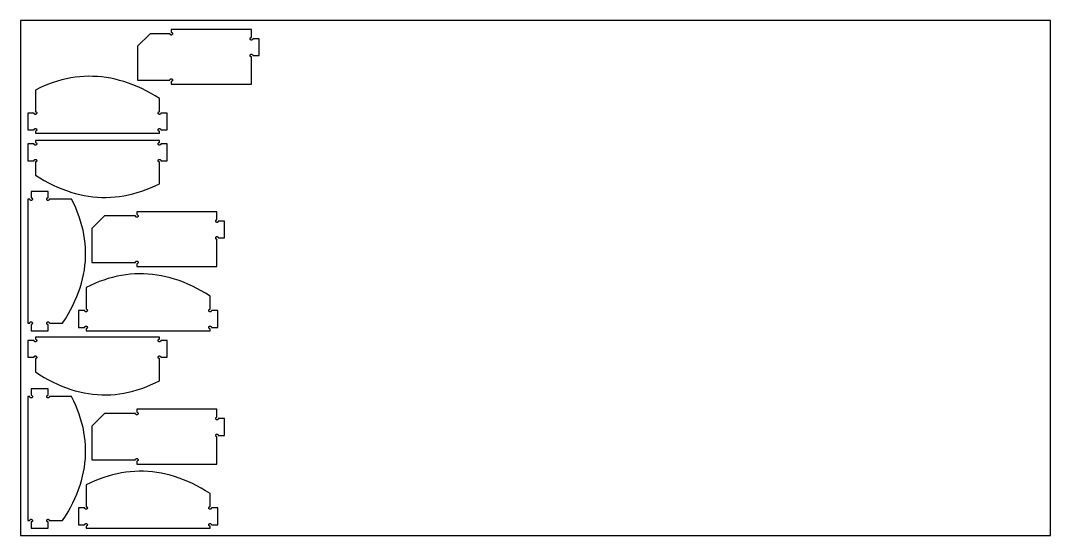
# Model space of a CAD drawing. Extents: x 0 to 2440, y -1470 to 1220.
# Drawn here: x 0 to 2440, y -1470 to -250 of the extents above; entities that cross this region are included whole.
import ezdxf

# ---------------------------------------------------------------- set-up
doc = ezdxf.new("R2010")
doc.units = 0
doc.layers.add('CUT', color=1, linetype='Continuous')
doc.layers.add('REFERENCE-SHEET', color=8, linetype='Continuous')

msp = doc.modelspace()

# ---------------------------------------------------------------- linework, layer by layer
at = {"layer": 'CUT'}
for points in [[(547, -401), (547, -336.2), (546.3, -336.1), (545.7, -335.9), (545.1, -335.6), (544.6, -335.1), (544.2, -334.5), (543.9, -333.9), (543.8, -333.2), (543.8, -332.5), (544, -331.9), (544.3, -331.3), (544.7, -330.7), (545.3, -330.3), (545.9, -330), (546.5, -329.8), (547.2, -329.8), (547.9, -329.9), (548.5, -330.2), (549.1, -330.6), (549.6, -331.1), (549.9, -331.7), (550.1, -332.3), (550.2, -333), (565, -333), (565, -293), (550.2, -293), (550.1, -293.7), (549.9, -294.3), (549.6, -294.9), (549.1, -295.4), (548.5, -295.8), (547.9, -296.1), (547.2, -296.2), (546.5, -296.2), (545.9, -296), (545.3, -295.7), (544.7, -295.3), (544.3, -294.7), (544, -294.1), (543.8, -293.5), (543.8, -292.8), (543.9, -292.1), (544.2, -291.5), (544.6, -290.9), (545.1, -290.4), (545.7, -290.1), (546.3, -289.9), (547, -289.8), (547, -271), (357, -271), (357, -277.8), (357.7, -277.9), (358.3, -278.1), (358.9, -278.4), (359.4, -278.9), (359.8, -279.5), (360.1, -280.1), (360.2, -280.8), (360.2, -281.5), (360, -282.1), (359.7, -282.7), (359.3, -283.3), (358.7, -283.7), (358.1, -284), (357.5, -284.2), (356.8, -284.2), (356.1, -284.1), (355.5, -283.8), (354.9, -283.4), (354.4, -282.9), (354.1, -282.3), (353.9, -281.7), (353.8, -281), (307, -281), (277, -311), (277, -391), (353.8, -391), (353.9, -390.3), (354.1, -389.7), (354.4, -389.1), (354.9, -388.6), (355.5, -388.2), (356.1, -387.9), (356.8, -387.8), (357.5, -387.8), (358.1, -388), (358.7, -388.3), (359.3, -388.7), (359.7, -389.3), (360, -389.9), (360.2, -390.5), (360.2, -391.2), (360.1, -391.9), (359.8, -392.5), (359.4, -393.1), (358.9, -393.6), (358.3, -393.9), (357.7, -394.1), (357, -394.2), (357, -401)], [(329, -517), (329, -512.2), (328.3, -512.1), (327.7, -511.9), (327.1, -511.6), (326.6, -511.1), (326.2, -510.5), (325.9, -509.9), (325.8, -509.2), (325.8, -508.5), (326, -507.9), (326.3, -507.3), (326.7, -506.7), (327.3, -506.3), (327.9, -506), (328.5, -505.8), (329.2, -505.8), (329.9, -505.9), (330.5, -506.2), (331.1, -506.6), (331.6, -507.1), (331.9, -507.7), (332.1, -508.3), (332.2, -509), (347, -509), (347, -469), (332.2, -469), (332.1, -469.7), (331.9, -470.3), (331.6, -470.9), (331.1, -471.4), (330.5, -471.8), (329.9, -472.1), (329.2, -472.2), (328.5, -472.2), (327.9, -472), (327.3, -471.7), (326.7, -471.3), (326.3, -470.7), (326, -470.1), (325.8, -469.5), (325.8, -468.8), (325.9, -468.1), (326.2, -467.5), (326.6, -466.9), (327.1, -466.4), (327.7, -466.1), (328.3, -465.9), (329, -465.8), (329, -434.8), (318.5, -428.3), (308, -422.2), (297.5, -416.6), (287, -411.3), (276.5, -406.5), (266, -402.1), (255.5, -398.2), (245, -394.7), (234.5, -391.6), (224, -388.9), (213.5, -386.7), (203, -384.9), (192.5, -383.5), (182, -382.6), (171.5, -382.1), (161, -382), (150.5, -382.4), (140, -383.1), (129.5, -384.3), (119, -386), (108.5, -388), (98, -390.5), (87.5, -393.4), (77, -396.8), (66.5, -400.6), (56, -404.8), (45.5, -409.4), (35, -414.5), (35, -465.8), (35.7, -465.9), (36.3, -466.1), (36.9, -466.4), (37.4, -466.9), (37.8, -467.5), (38.1, -468.1), (38.2, -468.8), (38.2, -469.5), (38, -470.1), (37.7, -470.7), (37.3, -471.3), (36.7, -471.7), (36.1, -472), (35.5, -472.2), (34.8, -472.2), (34.1, -472.1), (33.5, -471.8), (32.9, -471.4), (32.4, -470.9), (32.1, -470.3), (31.9, -469.7), (31.8, -469), (17, -469), (17, -509), (31.8, -509), (31.9, -508.3), (32.1, -507.7), (32.4, -507.1), (32.9, -506.6), (33.5, -506.2), (34.1, -505.9), (34.8, -505.8), (35.5, -505.8), (36.1, -506), (36.7, -506.3), (37.3, -506.7), (37.7, -507.3), (38, -507.9), (38.2, -508.5), (38.2, -509.2), (38.1, -509.9), (37.8, -510.5), (37.4, -511.1), (36.9, -511.6), (36.3, -511.9), (35.7, -512.1), (35, -512.2), (35, -517)], [(35, -534), (35, -538.8), (35.7, -538.9), (36.3, -539.1), (36.9, -539.4), (37.4, -539.9), (37.8, -540.5), (38.1, -541.1), (38.2, -541.8), (38.2, -542.5), (38, -543.1), (37.7, -543.7), (37.3, -544.3), (36.7, -544.7), (36.1, -545), (35.5, -545.2), (34.8, -545.2), (34.1, -545.1), (33.5, -544.8), (32.9, -544.4), (32.4, -543.9), (32.1, -543.3), (31.9, -542.7), (31.8, -542), (17, -542), (17, -582), (31.8, -582), (31.9, -581.3), (32.1, -580.7), (32.4, -580.1), (32.9, -579.6), (33.5, -579.2), (34.1, -578.9), (34.8, -578.8), (35.5, -578.8), (36.1, -579), (36.7, -579.3), (37.3, -579.7), (37.7, -580.3), (38, -580.9), (38.2, -581.6), (38.2, -582.2), (38.1, -582.9), (37.8, -583.5), (37.4, -584.1), (36.9, -584.6), (36.3, -584.9), (35.7, -585.1), (35, -585.2), (35, -616.2), (45.5, -622.7), (56, -628.8), (66.5, -634.5), (77, -639.7), (87.5, -644.5), (98, -648.9), (108.5, -652.8), (119, -656.3), (129.5, -659.4), (140, -662.1), (150.5, -664.3), (161, -666.1), (171.5, -667.5), (182, -668.4), (192.5, -668.9), (203, -669), (213.5, -668.7), (224, -667.9), (234.5, -666.7), (245, -665), (255.5, -663), (266, -660.5), (276.5, -657.6), (287, -654.2), (297.5, -650.4), (308, -646.2), (318.5, -641.6), (329, -636.5), (329, -585.2), (328.3, -585.1), (327.7, -584.9), (327.1, -584.6), (326.6, -584.1), (326.2, -583.5), (325.9, -582.9), (325.8, -582.2), (325.8, -581.6), (326, -580.9), (326.3, -580.3), (326.7, -579.7), (327.3, -579.3), (327.9, -579), (328.5, -578.8), (329.2, -578.8), (329.9, -578.9), (330.5, -579.2), (331.1, -579.6), (331.6, -580.1), (331.9, -580.7), (332.1, -581.3), (332.2, -582), (347, -582), (347, -542), (332.2, -542), (332.1, -542.7), (331.9, -543.3), (331.6, -543.9), (331.1, -544.4), (330.5, -544.8), (329.9, -545.1), (329.2, -545.2), (328.5, -545.2), (327.9, -545), (327.3, -544.7), (326.7, -544.3), (326.3, -543.7), (326, -543.1), (325.8, -542.5), (325.8, -541.8), (325.9, -541.1), (326.2, -540.5), (326.6, -539.9), (327.1, -539.4), (327.7, -539.1), (328.3, -538.9), (329, -538.8), (329, -534)], [(17, -967), (21.8, -967), (21.9, -966.3), (22.1, -965.7), (22.4, -965.1), (22.9, -964.6), (23.5, -964.2), (24.1, -963.9), (24.8, -963.8), (25.5, -963.8), (26.1, -964), (26.7, -964.3), (27.3, -964.7), (27.7, -965.3), (28, -965.9), (28.2, -966.5), (28.2, -967.2), (28.1, -967.9), (27.8, -968.5), (27.4, -969.1), (26.9, -969.6), (26.3, -969.9), (25.7, -970.1), (25, -970.2), (25, -985), (65, -985), (65, -970.2), (64.3, -970.1), (63.7, -969.9), (63.1, -969.6), (62.6, -969.1), (62.2, -968.5), (61.9, -967.9), (61.8, -967.2), (61.8, -966.5), (62, -965.9), (62.3, -965.3), (62.7, -964.7), (63.3, -964.3), (63.9, -964), (64.5, -963.8), (65.2, -963.8), (65.9, -963.9), (66.5, -964.2), (67.1, -964.6), (67.6, -965.1), (67.9, -965.7), (68.1, -966.3), (68.2, -967), (99.6, -967), (106.3, -956.5), (112.6, -946), (118.4, -935.5), (123.8, -925), (128.8, -914.5), (133.3, -904), (137.4, -893.5), (141, -883), (144.2, -872.5), (146.9, -862), (149.2, -851.5), (151.1, -841), (152.5, -830.5), (153.5, -820), (154, -809.5), (154.1, -799), (153.7, -788.5), (152.9, -778), (151.7, -767.5), (150, -757), (147.9, -746.5), (145.3, -736), (142.3, -725.5), (138.8, -715), (134.9, -704.5), (130.6, -694), (125.8, -683.5), (120.5, -673), (68.2, -673), (68.1, -673.7), (67.9, -674.3), (67.6, -674.9), (67.1, -675.4), (66.5, -675.8), (65.9, -676.1), (65.2, -676.2), (64.5, -676.2), (63.9, -676), (63.3, -675.7), (62.7, -675.3), (62.3, -674.7), (62, -674.1), (61.8, -673.5), (61.8, -672.8), (61.9, -672.1), (62.2, -671.5), (62.6, -670.9), (63.1, -670.4), (63.7, -670.1), (64.3, -669.9), (65, -669.8), (65, -655), (25, -655), (25, -669.8), (25.7, -669.9), (26.3, -670.1), (26.9, -670.4), (27.4, -670.9), (27.8, -671.5), (28.1, -672.1), (28.2, -672.8), (28.2, -673.5), (28, -674.1), (27.7, -674.7), (27.3, -675.3), (26.7, -675.7), (26.1, -676), (25.5, -676.2), (24.8, -676.2), (24.1, -676.1), (23.5, -675.8), (22.9, -675.4), (22.4, -674.9), (22.1, -674.3), (21.9, -673.7), (21.8, -673), (17, -673)], [(465.3, -833), (465.3, -768.2), (464.7, -768.1), (464, -767.9), (463.4, -767.6), (462.9, -767.1), (462.5, -766.5), (462.3, -765.9), (462.1, -765.2), (462.2, -764.5), (462.3, -763.9), (462.6, -763.3), (463.1, -762.7), (463.6, -762.3), (464.2, -762), (464.9, -761.8), (465.6, -761.8), (466.2, -761.9), (466.9, -762.2), (467.4, -762.6), (467.9, -763.1), (468.2, -763.7), (468.5, -764.3), (468.5, -765), (483.3, -765), (483.3, -725), (468.5, -725), (468.5, -725.7), (468.2, -726.3), (467.9, -726.9), (467.4, -727.4), (466.9, -727.8), (466.2, -728.1), (465.6, -728.2), (464.9, -728.2), (464.2, -728), (463.6, -727.7), (463.1, -727.3), (462.6, -726.7), (462.3, -726.1), (462.2, -725.5), (462.1, -724.8), (462.3, -724.1), (462.5, -723.5), (462.9, -722.9), (463.4, -722.4), (464, -722.1), (464.7, -721.9), (465.3, -721.8), (465.3, -703), (275.3, -703), (275.3, -709.8), (276, -709.9), (276.7, -710.1), (277.3, -710.4), (277.8, -710.9), (278.1, -711.5), (278.4, -712.1), (278.5, -712.8), (278.5, -713.5), (278.3, -714.1), (278, -714.7), (277.6, -715.3), (277.1, -715.7), (276.5, -716), (275.8, -716.2), (275.1, -716.2), (274.4, -716.1), (273.8, -715.8), (273.2, -715.4), (272.8, -714.9), (272.4, -714.3), (272.2, -713.7), (272.1, -713), (199, -713), (169, -743), (169, -823), (272.1, -823), (272.2, -822.3), (272.4, -821.7), (272.8, -821.1), (273.2, -820.6), (273.8, -820.2), (274.4, -819.9), (275.1, -819.8), (275.8, -819.8), (276.5, -820), (277.1, -820.3), (277.6, -820.7), (278, -821.3), (278.3, -821.9), (278.5, -822.5), (278.5, -823.2), (278.4, -823.9), (278.1, -824.5), (277.8, -825.1), (277.3, -825.6), (276.7, -825.9), (276, -826.1), (275.3, -826.2), (275.3, -833)], [(449, -985), (449, -980.2), (448.3, -980.1), (447.7, -979.9), (447.1, -979.6), (446.6, -979.1), (446.2, -978.5), (445.9, -977.9), (445.8, -977.2), (445.8, -976.5), (446, -975.9), (446.3, -975.3), (446.7, -974.7), (447.3, -974.3), (447.9, -974), (448.5, -973.8), (449.2, -973.8), (449.9, -973.9), (450.5, -974.2), (451.1, -974.6), (451.6, -975.1), (451.9, -975.7), (452.1, -976.3), (452.2, -977), (467, -977), (467, -937), (452.2, -937), (452.1, -937.7), (451.9, -938.3), (451.6, -938.9), (451.1, -939.4), (450.5, -939.8), (449.9, -940.1), (449.2, -940.2), (448.5, -940.2), (447.9, -940), (447.3, -939.7), (446.7, -939.3), (446.3, -938.7), (446, -938.1), (445.8, -937.5), (445.8, -936.8), (445.9, -936.1), (446.2, -935.5), (446.6, -934.9), (447.1, -934.4), (447.7, -934.1), (448.3, -933.9), (449, -933.8), (449, -902.8), (438.5, -896.3), (428, -890.2), (417.5, -884.6), (407, -879.3), (396.5, -874.5), (386, -870.1), (375.5, -866.2), (365, -862.7), (354.5, -859.6), (344, -856.9), (333.5, -854.7), (323, -852.9), (312.5, -851.5), (302, -850.6), (291.5, -850.1), (281, -850), (270.5, -850.4), (260, -851.1), (249.5, -852.3), (239, -854), (228.5, -856), (218, -858.5), (207.5, -861.4), (197, -864.8), (186.5, -868.6), (176, -872.8), (165.5, -877.4), (155, -882.5), (155, -933.8), (155.7, -933.9), (156.3, -934.1), (156.9, -934.4), (157.4, -934.9), (157.8, -935.5), (158.1, -936.1), (158.2, -936.8), (158.2, -937.5), (158, -938.1), (157.7, -938.7), (157.3, -939.3), (156.7, -939.7), (156.1, -940), (155.5, -940.2), (154.8, -940.2), (154.1, -940.1), (153.5, -939.8), (152.9, -939.4), (152.4, -938.9), (152.1, -938.3), (151.9, -937.7), (151.8, -937), (137, -937), (137, -977), (151.8, -977), (151.9, -976.3), (152.1, -975.7), (152.4, -975.1), (152.9, -974.6), (153.5, -974.2), (154.1, -973.9), (154.8, -973.8), (155.5, -973.8), (156.1, -974), (156.7, -974.3), (157.3, -974.7), (157.7, -975.3), (158, -975.9), (158.2, -976.5), (158.2, -977.2), (158.1, -977.9), (157.8, -978.5), (157.4, -979.1), (156.9, -979.6), (156.3, -979.9), (155.7, -980.1), (155, -980.2), (155, -985)], [(35, -999.9), (35, -1004.7), (35.7, -1004.8), (36.3, -1005), (36.9, -1005.4), (37.4, -1005.8), (37.8, -1006.4), (38.1, -1007), (38.2, -1007.7), (38.2, -1008.4), (38, -1009), (37.7, -1009.7), (37.3, -1010.2), (36.7, -1010.6), (36.1, -1010.9), (35.5, -1011.1), (34.8, -1011.1), (34.1, -1011), (33.5, -1010.7), (32.9, -1010.3), (32.4, -1009.8), (32.1, -1009.3), (31.9, -1008.6), (31.8, -1007.9), (17, -1007.9), (17, -1047.9), (31.8, -1047.9), (31.9, -1047.2), (32.1, -1046.6), (32.4, -1046), (32.9, -1045.5), (33.5, -1045.1), (34.1, -1044.9), (34.8, -1044.7), (35.5, -1044.8), (36.1, -1044.9), (36.7, -1045.2), (37.3, -1045.7), (37.7, -1046.2), (38, -1046.8), (38.2, -1047.5), (38.2, -1048.2), (38.1, -1048.8), (37.8, -1049.5), (37.4, -1050), (36.9, -1050.5), (36.3, -1050.8), (35.7, -1051.1), (35, -1051.1), (35, -1082.5), (45.5, -1089.2), (56, -1095.5), (66.5, -1101.3), (77, -1106.7), (87.5, -1111.7), (98, -1116.2), (108.5, -1120.3), (119, -1123.9), (129.5, -1127.1), (140, -1129.8), (150.5, -1132.1), (161, -1134), (171.5, -1135.4), (182, -1136.4), (192.5, -1136.9), (203, -1137), (213.5, -1136.6), (224, -1135.8), (234.5, -1134.6), (245, -1132.9), (255.5, -1130.8), (266, -1128.2), (276.5, -1125.2), (287, -1121.7), (297.5, -1117.8), (308, -1113.5), (318.5, -1108.7), (329, -1103.5), (329, -1051.1), (328.3, -1051.1), (327.7, -1050.8), (327.1, -1050.5), (326.6, -1050), (326.2, -1049.5), (325.9, -1048.8), (325.8, -1048.2), (325.8, -1047.5), (326, -1046.8), (326.3, -1046.2), (326.7, -1045.7), (327.3, -1045.2), (327.9, -1044.9), (328.5, -1044.8), (329.2, -1044.7), (329.9, -1044.9), (330.5, -1045.1), (331.1, -1045.5), (331.6, -1046), (331.9, -1046.6), (332.1, -1047.2), (332.2, -1047.9), (347, -1047.9), (347, -1007.9), (332.2, -1007.9), (332.1, -1008.6), (331.9, -1009.3), (331.6, -1009.8), (331.1, -1010.3), (330.5, -1010.7), (329.9, -1011), (329.2, -1011.1), (328.5, -1011.1), (327.9, -1010.9), (327.3, -1010.6), (326.7, -1010.2), (326.3, -1009.7), (326, -1009), (325.8, -1008.4), (325.8, -1007.7), (325.9, -1007), (326.2, -1006.4), (326.6, -1005.8), (327.1, -1005.4), (327.7, -1005), (328.3, -1004.8), (329, -1004.7), (329, -999.9)], [(17, -1435), (21.8, -1435), (21.9, -1434.3), (22.1, -1433.7), (22.4, -1433.1), (22.9, -1432.6), (23.5, -1432.2), (24.1, -1431.9), (24.8, -1431.8), (25.5, -1431.8), (26.1, -1432), (26.7, -1432.3), (27.3, -1432.7), (27.7, -1433.3), (28, -1433.9), (28.2, -1434.5), (28.2, -1435.2), (28.1, -1435.9), (27.8, -1436.5), (27.4, -1437.1), (26.9, -1437.6), (26.3, -1437.9), (25.7, -1438.1), (25, -1438.2), (25, -1453), (65, -1453), (65, -1438.2), (64.3, -1438.1), (63.7, -1437.9), (63.1, -1437.6), (62.6, -1437.1), (62.2, -1436.5), (61.9, -1435.9), (61.8, -1435.2), (61.8, -1434.5), (62, -1433.9), (62.3, -1433.3), (62.7, -1432.7), (63.3, -1432.3), (63.9, -1432), (64.5, -1431.8), (65.2, -1431.8), (65.9, -1431.9), (66.5, -1432.2), (67.1, -1432.6), (67.6, -1433.1), (67.9, -1433.7), (68.1, -1434.3), (68.2, -1435), (99.6, -1435), (106.3, -1424.5), (112.6, -1414), (118.4, -1403.5), (123.8, -1393), (128.8, -1382.5), (133.3, -1372), (137.4, -1361.5), (141, -1351), (144.2, -1340.5), (146.9, -1330), (149.2, -1319.5), (151.1, -1309), (152.5, -1298.5), (153.5, -1288), (154, -1277.5), (154.1, -1267), (153.7, -1256.5), (152.9, -1246), (151.7, -1235.5), (150, -1225), (147.9, -1214.5), (145.3, -1204), (142.3, -1193.5), (138.8, -1183), (134.9, -1172.5), (130.6, -1162), (125.8, -1151.5), (120.5, -1141), (68.2, -1141), (68.1, -1141.7), (67.9, -1142.3), (67.6, -1142.9), (67.1, -1143.4), (66.5, -1143.8), (65.9, -1144.1), (65.2, -1144.2), (64.5, -1144.2), (63.9, -1144), (63.3, -1143.7), (62.7, -1143.3), (62.3, -1142.7), (62, -1142.1), (61.8, -1141.5), (61.8, -1140.8), (61.9, -1140.1), (62.2, -1139.5), (62.6, -1138.9), (63.1, -1138.4), (63.7, -1138.1), (64.3, -1137.9), (65, -1137.8), (65, -1123), (25, -1123), (25, -1137.8), (25.7, -1137.9), (26.3, -1138.1), (26.9, -1138.4), (27.4, -1138.9), (27.8, -1139.5), (28.1, -1140.1), (28.2, -1140.8), (28.2, -1141.5), (28, -1142.1), (27.7, -1142.7), (27.3, -1143.3), (26.7, -1143.7), (26.1, -1144), (25.5, -1144.2), (24.8, -1144.2), (24.1, -1144.1), (23.5, -1143.8), (22.9, -1143.4), (22.4, -1142.9), (22.1, -1142.3), (21.9, -1141.7), (21.8, -1141), (17, -1141)], [(465.3, -1301), (465.3, -1236.2), (464.7, -1236.1), (464, -1235.9), (463.4, -1235.6), (462.9, -1235.1), (462.5, -1234.5), (462.3, -1233.9), (462.1, -1233.2), (462.2, -1232.5), (462.3, -1231.9), (462.6, -1231.3), (463.1, -1230.7), (463.6, -1230.3), (464.2, -1230), (464.9, -1229.8), (465.6, -1229.8), (466.2, -1229.9), (466.9, -1230.2), (467.4, -1230.6), (467.9, -1231.1), (468.2, -1231.7), (468.5, -1232.3), (468.5, -1233), (483.3, -1233), (483.3, -1193), (468.5, -1193), (468.5, -1193.7), (468.2, -1194.3), (467.9, -1194.9), (467.4, -1195.4), (466.9, -1195.8), (466.2, -1196.1), (465.6, -1196.2), (464.9, -1196.2), (464.2, -1196), (463.6, -1195.7), (463.1, -1195.3), (462.6, -1194.7), (462.3, -1194.1), (462.2, -1193.5), (462.1, -1192.8), (462.3, -1192.1), (462.5, -1191.5), (462.9, -1190.9), (463.4, -1190.4), (464, -1190.1), (464.7, -1189.9), (465.3, -1189.8), (465.3, -1171), (275.3, -1171), (275.3, -1177.8), (276, -1177.9), (276.7, -1178.1), (277.3, -1178.4), (277.8, -1178.9), (278.1, -1179.5), (278.4, -1180.1), (278.5, -1180.8), (278.5, -1181.5), (278.3, -1182.1), (278, -1182.7), (277.6, -1183.3), (277.1, -1183.7), (276.5, -1184), (275.8, -1184.2), (275.1, -1184.2), (274.4, -1184.1), (273.8, -1183.8), (273.2, -1183.4), (272.8, -1182.9), (272.4, -1182.3), (272.2, -1181.7), (272.1, -1181), (199, -1181), (169, -1211), (169, -1291), (272.1, -1291), (272.2, -1290.3), (272.4, -1289.7), (272.8, -1289.1), (273.2, -1288.6), (273.8, -1288.2), (274.4, -1287.9), (275.1, -1287.8), (275.8, -1287.8), (276.5, -1288), (277.1, -1288.3), (277.6, -1288.7), (278, -1289.3), (278.3, -1289.9), (278.5, -1290.5), (278.5, -1291.2), (278.4, -1291.9), (278.1, -1292.5), (277.8, -1293.1), (277.3, -1293.6), (276.7, -1293.9), (276, -1294.1), (275.3, -1294.2), (275.3, -1301)], [(449, -1453), (449, -1448.2), (448.3, -1448.1), (447.7, -1447.9), (447.1, -1447.6), (446.6, -1447.1), (446.2, -1446.5), (445.9, -1445.9), (445.8, -1445.2), (445.8, -1444.5), (446, -1443.9), (446.3, -1443.3), (446.7, -1442.7), (447.3, -1442.3), (447.9, -1442), (448.5, -1441.8), (449.2, -1441.8), (449.9, -1441.9), (450.5, -1442.2), (451.1, -1442.6), (451.6, -1443.1), (451.9, -1443.7), (452.1, -1444.3), (452.2, -1445), (467, -1445), (467, -1405), (452.2, -1405), (452.1, -1405.7), (451.9, -1406.3), (451.6, -1406.9), (451.1, -1407.4), (450.5, -1407.8), (449.9, -1408.1), (449.2, -1408.2), (448.5, -1408.2), (447.9, -1408), (447.3, -1407.7), (446.7, -1407.3), (446.3, -1406.7), (446, -1406.1), (445.8, -1405.5), (445.8, -1404.8), (445.9, -1404.1), (446.2, -1403.5), (446.6, -1402.9), (447.1, -1402.4), (447.7, -1402.1), (448.3, -1401.9), (449, -1401.8), (449, -1370.8), (438.5, -1364.3), (428, -1358.2), (417.5, -1352.6), (407, -1347.3), (396.5, -1342.5), (386, -1338.1), (375.5, -1334.2), (365, -1330.7), (354.5, -1327.6), (344, -1324.9), (333.5, -1322.7), (323, -1320.9), (312.5, -1319.5), (302, -1318.6), (291.5, -1318.1), (281, -1318), (270.5, -1318.4), (260, -1319.1), (249.5, -1320.3), (239, -1322), (228.5, -1324), (218, -1326.5), (207.5, -1329.4), (197, -1332.8), (186.5, -1336.6), (176, -1340.8), (165.5, -1345.4), (155, -1350.5), (155, -1401.8), (155.7, -1401.9), (156.3, -1402.1), (156.9, -1402.4), (157.4, -1402.9), (157.8, -1403.5), (158.1, -1404.1), (158.2, -1404.8), (158.2, -1405.5), (158, -1406.1), (157.7, -1406.7), (157.3, -1407.3), (156.7, -1407.7), (156.1, -1408), (155.5, -1408.2), (154.8, -1408.2), (154.1, -1408.1), (153.5, -1407.8), (152.9, -1407.4), (152.4, -1406.9), (152.1, -1406.3), (151.9, -1405.7), (151.8, -1405), (137, -1405), (137, -1445), (151.8, -1445), (151.9, -1444.3), (152.1, -1443.7), (152.4, -1443.1), (152.9, -1442.6), (153.5, -1442.2), (154.1, -1441.9), (154.8, -1441.8), (155.5, -1441.8), (156.1, -1442), (156.7, -1442.3), (157.3, -1442.7), (157.7, -1443.3), (158, -1443.9), (158.2, -1444.5), (158.2, -1445.2), (158.1, -1445.9), (157.8, -1446.5), (157.4, -1447.1), (156.9, -1447.6), (156.3, -1447.9), (155.7, -1448.1), (155, -1448.2), (155, -1453)]]:
    msp.add_lwpolyline(points, close=True, dxfattribs=at)
at = {"layer": 'REFERENCE-SHEET'}
msp.add_lwpolyline([(0, -1470), (2440, -1470), (2440, -250), (0, -250)], close=True, dxfattribs=at)

doc.saveas('drawing.dxf')
